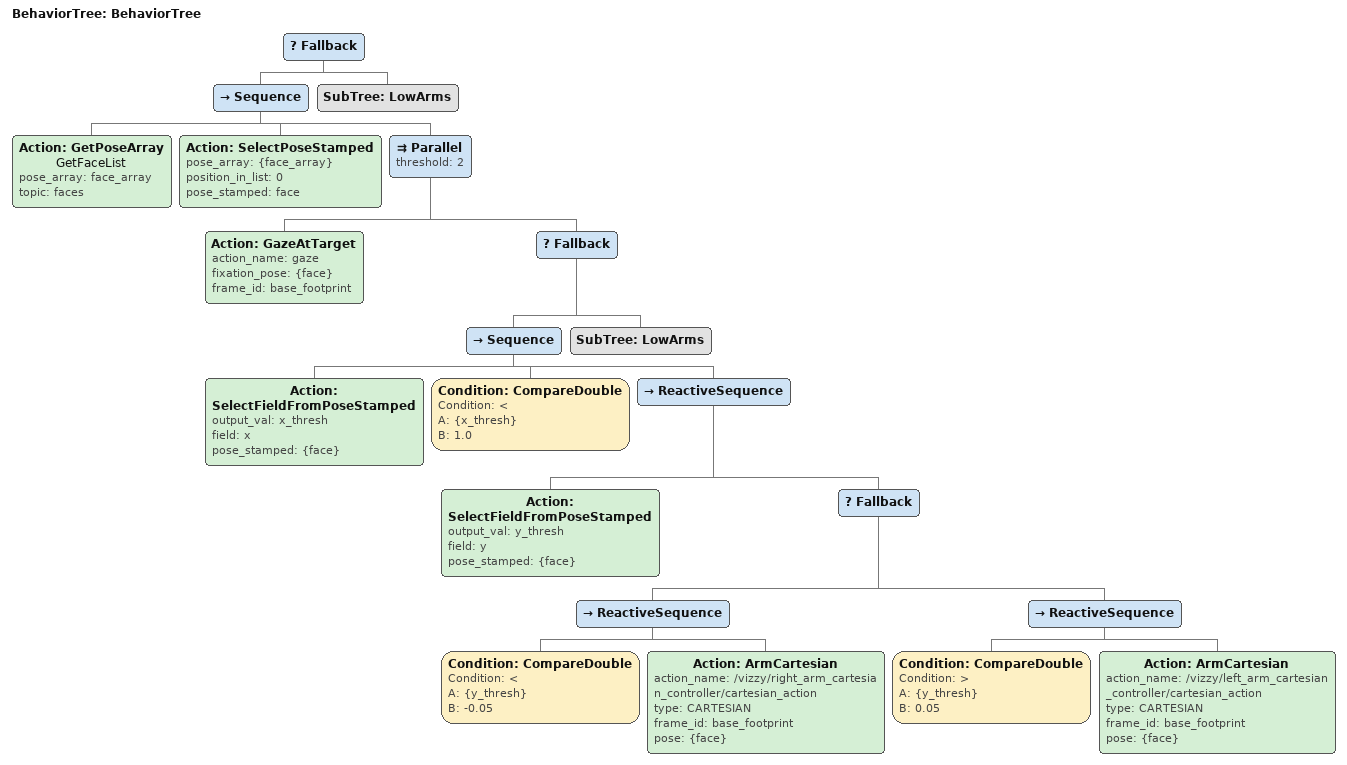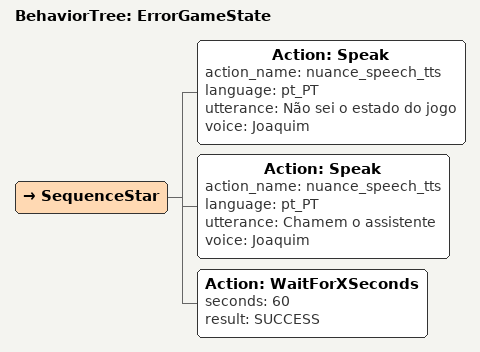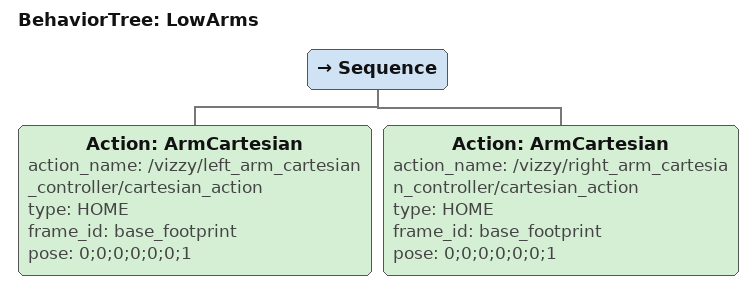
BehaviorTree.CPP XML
<root main_tree_to_execute="BehaviorTree">
    <BehaviorTree ID="BehaviorTree">
        <Fallback>
            <Sequence>
                <Action ID="GetPoseArray" name="GetFaceList" pose_array="face_array" topic="faces"/>
                <Action ID="SelectPoseStamped" pose_array="{face_array}" position_in_list="0" pose_stamped="face"/>
                <Parallel threshold="2">
                    <Action action_name="gaze" fixation_pose="{face}" ID="GazeAtTarget" frame_id="base_footprint"/>
                    <Fallback>
                        <Sequence>
                            <Action ID="SelectFieldFromPoseStamped" output_val="x_thresh" field="x" pose_stamped="{face}"/>
                            <Condition ID="CompareDouble" Condition="&lt;" A="{x_thresh}" B="1.0"/>
                            <ReactiveSequence>
                                <Action ID="SelectFieldFromPoseStamped" output_val="y_thresh" field="y" pose_stamped="{face}"/>
                                <Fallback>
                                    <ReactiveSequence>
                                        <Condition ID="CompareDouble" Condition="&lt;" A="{y_thresh}" B="-0.05"/>
                                        <Action action_name="/vizzy/right_arm_cartesian_controller/cartesian_action" ID="ArmCartesian" type="CARTESIAN" frame_id="base_footprint" pose="{face}"/>
                                    </ReactiveSequence>
                                    <ReactiveSequence>
                                        <Condition ID="CompareDouble" Condition=">" A="{y_thresh}" B="0.05"/>
                                        <Action action_name="/vizzy/left_arm_cartesian_controller/cartesian_action" ID="ArmCartesian" type="CARTESIAN" frame_id="base_footprint" pose="{face}"/>
                                    </ReactiveSequence>
                                </Fallback>
                            </ReactiveSequence>
                        </Sequence>
                        <SubTree ID="LowArms"/>
                    </Fallback>
                </Parallel>
            </Sequence>
            <SubTree ID="LowArms"/>
        </Fallback>
    </BehaviorTree>
    <BehaviorTree ID="ErrorGameState">
        <SequenceStar>
            <Action action_name="nuance_speech_tts" ID="Speak" language="pt_PT" utterance="Não sei o estado do jogo" voice="Joaquim"/>
            <Action action_name="nuance_speech_tts" ID="Speak" language="pt_PT" utterance="Chamem o assistente" voice="Joaquim"/>
            <Action ID="WaitForXSeconds" seconds="60" result="SUCCESS"/>
        </SequenceStar>
    </BehaviorTree>
    <BehaviorTree ID="LowArms">
        <Sequence>
            <Action action_name="/vizzy/left_arm_cartesian_controller/cartesian_action" ID="ArmCartesian" type="HOME" frame_id="base_footprint" pose="0;0;0;0;0;0;1"/>
            <Action action_name="/vizzy/right_arm_cartesian_controller/cartesian_action" ID="ArmCartesian" type="HOME" frame_id="base_footprint" pose="0;0;0;0;0;0;1"/>
        </Sequence>
    </BehaviorTree>
</root>
